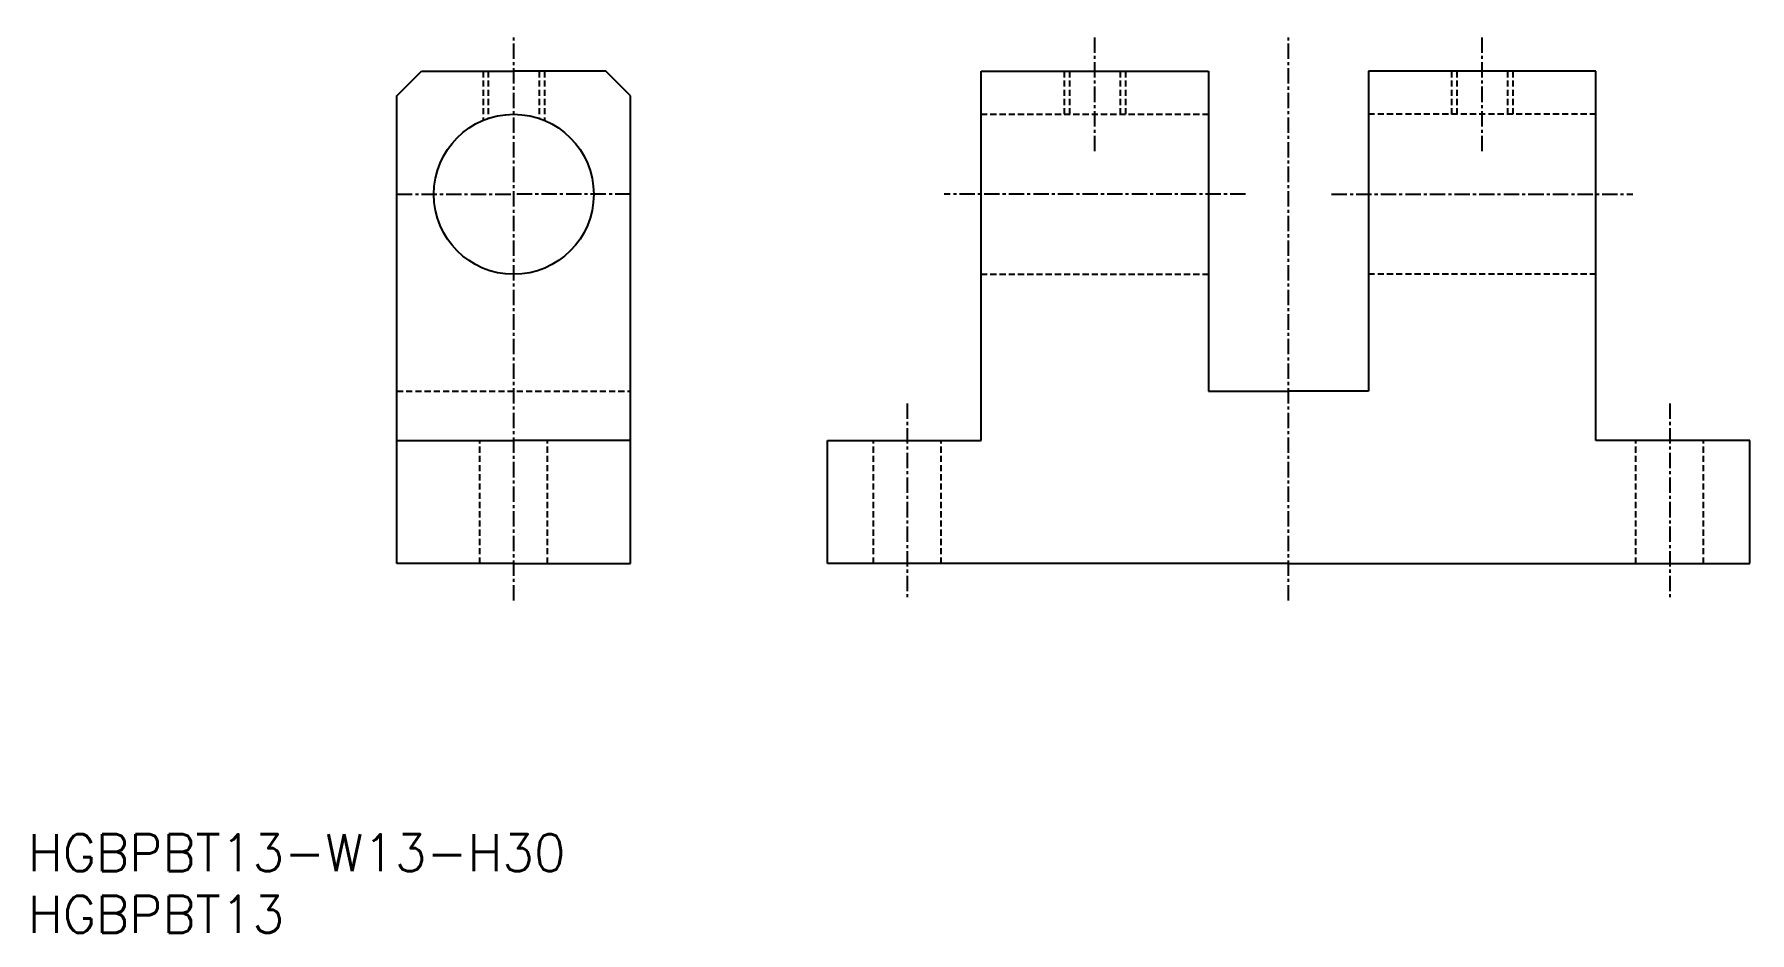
# Model space of a CAD drawing. Extents: x 1 to 140, y 0 to 73.
import ezdxf

# ---------------------------------------------------------------- set-up
doc = ezdxf.new("R2010")
doc.units = 0
doc.linetypes.add('CENTER', pattern=[2, 1.25, -0.25, 0.25, -0.25])
doc.linetypes.add('DASHED', pattern=[0.75, 0.5, -0.25])
doc.layers.get('0').update_dxf_attribs({"linetype": 'CONTINUOUS'})
doc.layers.add('CENTER', color=1, linetype='CENTER')
doc.styles.get("Standard").update_dxf_attribs({"font": 'txt.shx'})

# ---------------------------------------------------------------- blocks, each defined once
blk = doc.blocks.new('*U12')
at = {"color": 7, "linetype": 'CONTINUOUS'}
blk.add_text('HGBPBT13', height=3, dxfattribs=at).set_placement((0, 0))
blk = doc.blocks.new('*U13')
at = {"color": 7, "linetype": 'CONTINUOUS'}
blk.add_text('HGBPBT13-W13-H30', height=3, dxfattribs=at).set_placement((0, 5))

msp = doc.modelspace()

# ---------------------------------------------------------------- linework, layer by layer
for p, q in [((30, 68), (32, 70)), ((32, 70), (39.5, 70)), ((47, 70), (39.5, 70)), ((49, 68), (47, 70)), ((77.5, 40), (77.5, 70)), ((77.5, 70), (96, 70)), ((96, 70), (96, 44)), ((109, 70), (109, 44)), ((127.5, 70), (109, 70)), ((127.5, 40), (127.5, 70)), ((30, 30), (30, 68)), ((49, 30), (49, 68)), ((96, 44), (102.5, 44)), ((109, 44), (102.5, 44)), ((30, 40), (39.5, 40)), ((49, 40), (39.5, 40)), ((65, 30), (65, 40)), ((65, 40), (77.5, 40)), ((140, 40), (127.5, 40)), ((140, 30), (140, 40)), ((39.5, 30), (30, 30)), ((39.5, 30), (49, 30)), ((102.5, 30), (65, 30)), ((102.5, 30), (140, 30))]:
    msp.add_line(p, q)
at = {"color": 3, "linetype": 'DASHED'}
for p, q in [((37, 70), (37, 66)), ((37.433, 70), (37.433, 66.163)), ((41.567, 70), (41.567, 66.163)), ((42, 70), (42, 66)), ((84.25, 70), (84.25, 66.5)), ((84.683, 70), (84.683, 66.5)), ((88.817, 70), (88.817, 66.5)), ((89.25, 70), (89.25, 66.5)), ((115.75, 70), (115.75, 66.5)), ((116.183, 70), (116.183, 66.5)), ((120.317, 70), (120.317, 66.5)), ((120.75, 70), (120.75, 66.5)), ((77.5, 66.5), (96, 66.5)), ((127.5, 66.5), (109, 66.5)), ((77.5, 53.5), (96, 53.5)), ((127.5, 53.5), (109, 53.5)), ((30, 44), (49, 44)), ((36.75, 30), (36.75, 40)), ((42.25, 30), (42.25, 40)), ((68.75, 30), (68.75, 40)), ((74.25, 30), (74.25, 40)), ((130.75, 30), (130.75, 40)), ((136.25, 30), (136.25, 40))]:
    msp.add_line(p, q, dxfattribs=at)
msp.add_circle((39.5, 60), 6.5)
at = {"layer": 'CENTER', "color": 1, "linetype": 'CENTER'}
for p, q in [((39.5, 27), (39.5, 73)), ((86.75, 63.5), (86.75, 73)), ((102.5, 27), (102.5, 73)), ((118.25, 63.5), (118.25, 73)), ((30, 60), (39.5, 60)), ((49, 60), (39.5, 60)), ((99, 60), (74.5, 60)), ((106, 60), (130.5, 60)), ((71.5, 43), (71.5, 27)), ((133.5, 43), (133.5, 27))]:
    msp.add_line(p, q, dxfattribs=at)

# ---------------------------------------------------------------- block references
at = {"color": 7, "linetype": 'CONTINUOUS'}
for name in ['*U13', '*U12']:
    msp.add_blockref(name, (0, 0), dxfattribs=at)

doc.saveas('drawing.dxf')
